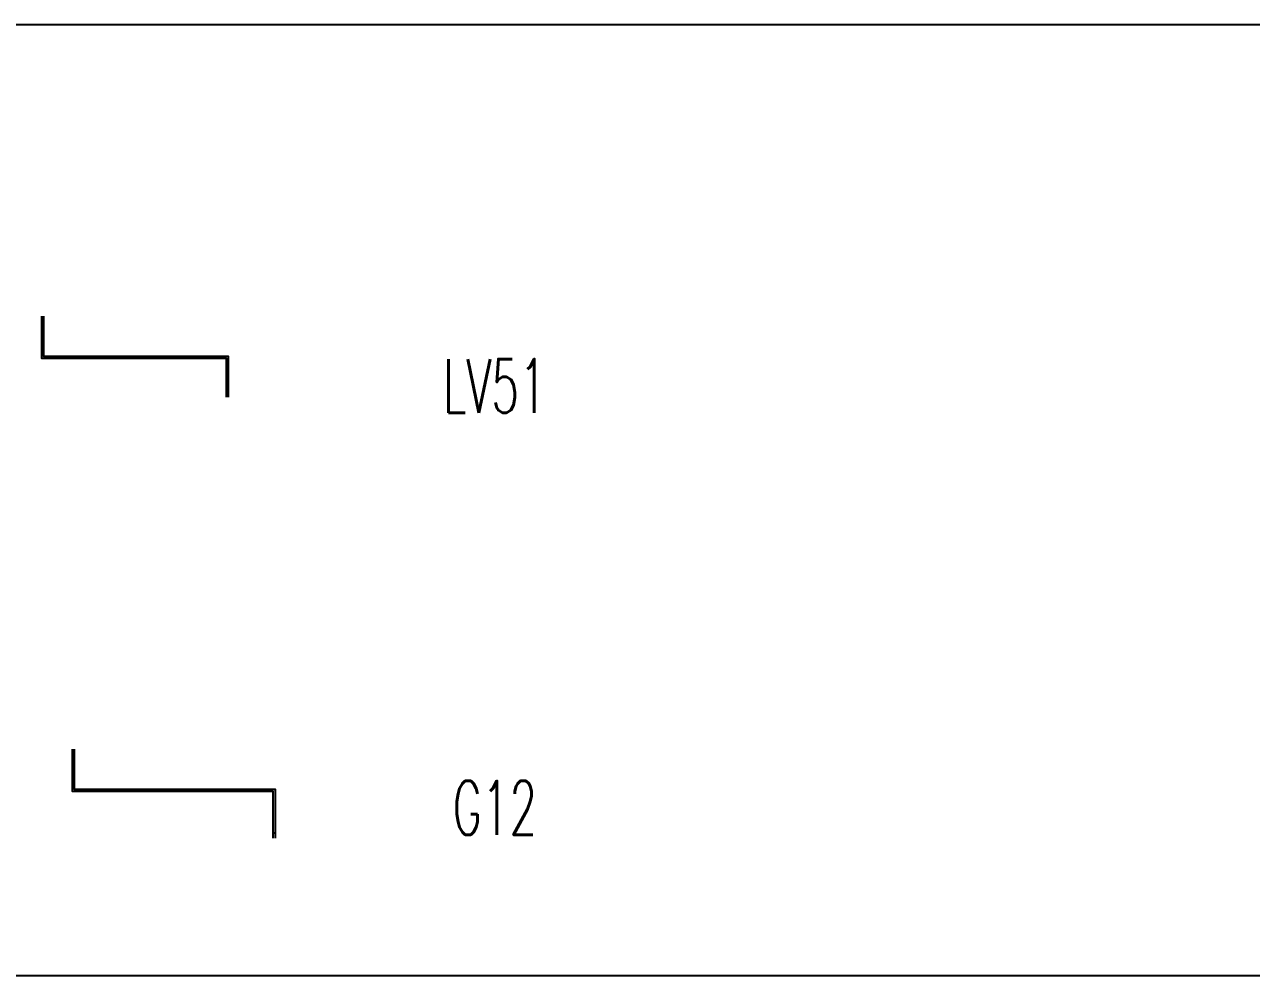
# Model space of a CAD drawing. Header units: millimetres. Extents: x 173893 to 258446, y -176540 to -123824.
# Drawn here: x 197738 to 199565, y -135359 to -133944 of the extents above; entities that cross this region are included whole.
import ezdxf
from ezdxf.enums import TextEntityAlignment as Align

# ---------------------------------------------------------------- set-up
doc = ezdxf.new("R2010")
doc.units = ezdxf.units.MM
doc.header["$LTSCALE"] = 3
doc.layers.add('@.DM. NÉT CHÍNH', color=7, linetype='Continuous')
doc.layers.add('@.VISIBLE', color=7, linetype='Continuous')
doc.styles.add('Ann_w01', font='romans.shx', dxfattribs={"width": 0.6, "bigfont": 'chineset.shx'})

msp = doc.modelspace()

# ---------------------------------------------------------------- linework, layer by layer
at = {"layer": '@.DM. NÉT CHÍNH', "linetype": 'Continuous'}
for p, q in [((195808.93, -133943.76), (201737.57, -133943.76)), ((195808.93, -135358.63), (201737.57, -135358.63))]:
    msp.add_line(p, q, dxfattribs=at)
at = {"layer": '@.VISIBLE', "color": 4}
for p, q in [((197764.14, -134392.65), (197767.14, -134392.65)), ((198039.14, -134490.15), (198042.14, -134490.15)), ((197809.71, -135036.86), (197812.71, -135036.86)), ((198108.71, -135146.36), (198111.71, -135146.36))]:
    msp.add_line(p, q, dxfattribs=at)
for points in [[(198039.14, -134498.15), (198039.14, -134440.65), (197764.14, -134440.65), (197764.14, -134377.65)], [(198042.14, -134498.15), (198042.14, -134437.65), (197767.14, -134437.65), (197767.14, -134377.65)], [(198108.71, -135154.36), (198108.71, -135084.86), (197809.71, -135084.86), (197809.71, -135021.86)], [(198111.71, -135154.36), (198111.71, -135081.86), (197812.71, -135081.86), (197812.71, -135021.86)]]:
    msp.add_lwpolyline(points, dxfattribs=at)

# ---------------------------------------------------------------- texts
at = {"color": 1, "style": 'Ann_w01', "width": 0.6}
for s, p in [('LV51', (198438.5, -134481.49)), ('G12', (198438.5, -135109.21))]:
    msp.add_text(s, height=80, dxfattribs=at).set_placement(p, align=Align.MIDDLE_CENTER)

doc.saveas('drawing.dxf')
